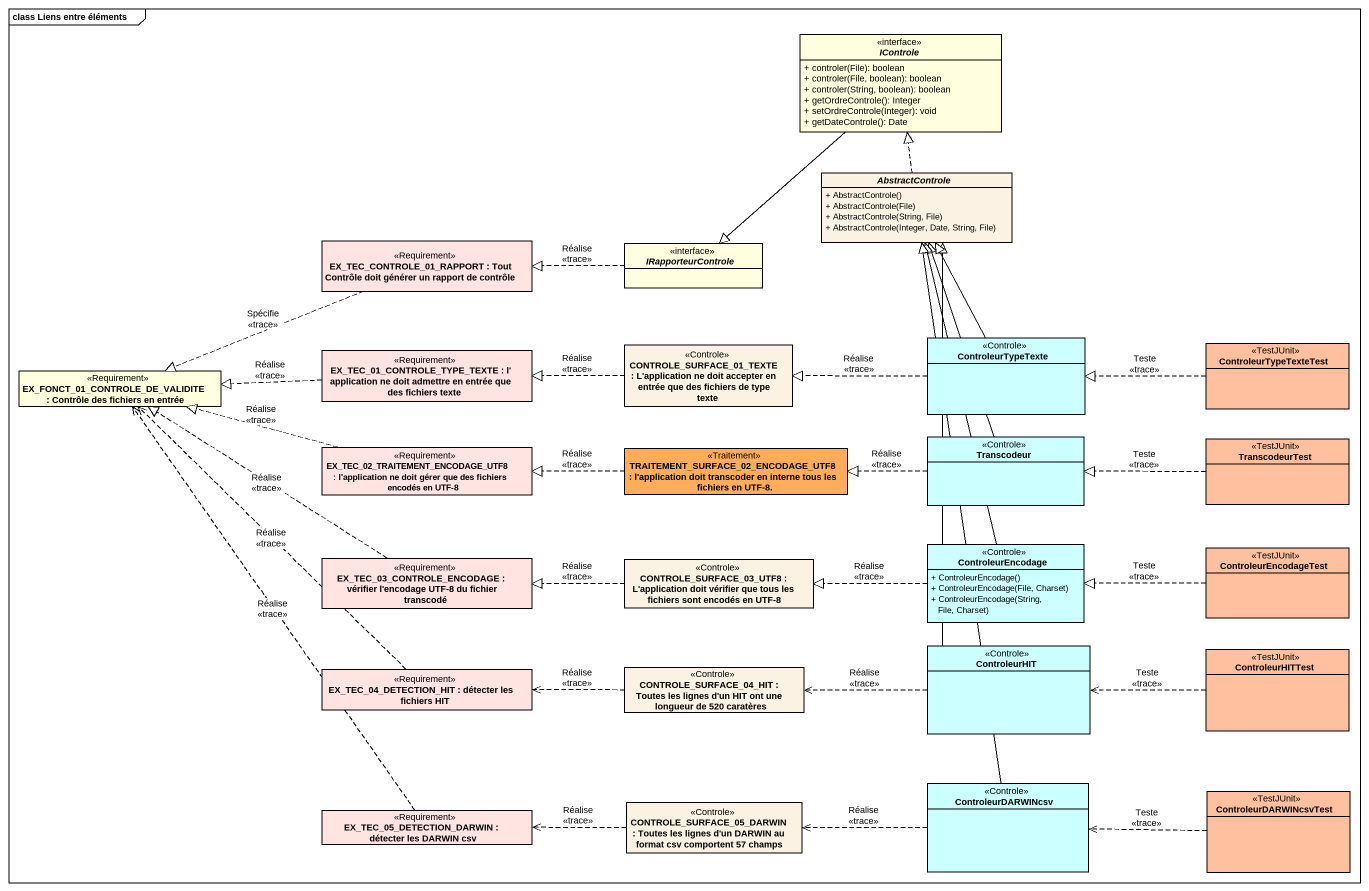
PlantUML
@startuml
mainframe class Liens entre éléments
hide circle
hide empty members
skinparam classAttributeIconSize 0
interface IControle #FFFFE0 {
  + controler(File): boolean
  + controler(File, boolean): boolean
  + controler(String, boolean): boolean
  + getOrdreControle(): Integer
  + setOrdreControle(Integer): void
  + getDateControle(): Date
}
abstract class AbstractControle {
  + AbstractControle()
  + AbstractControle(File)
  + AbstractControle(String, File)
  + AbstractControle(Integer, Date, String, File)
}
class "EX_TEC_CONTROLE_01_RAPPORT : Tout Contrôle doit générer un rapport de contrôle" as EX_TEC_CONTROLE_01_RAPPORT <<Requirement>> #FFE4E1
interface IRapporteurControle #FFFFE0
class "EX_TEC_01_CONTROLE_TYPE_TEXTE : l' application ne doit admettre en entrée que des fichiers texte" as EX_TEC_01_CONTROLE_TYPE <<Requirement>> #FFE4E1
class "CONTROLE_SURFACE_01_TEXTE : L'application ne doit accepter en entrée que des fichiers de type texte" as CONTROLE_SURFACE_01_TEXTE_L <<Controle>>
class ControleurTypeTexte <<Controle>> #CCFFFF
class ControleurTypeTexteTest <<TestJUnit>> #FFC0A0
class "EX_FONCT_01_CONTROLE_DE_VALIDITE : Contrôle des fichiers en entrée" as EX_FONCT_01_CONTROLE_DE <<Requirement>> #FFFFE0
class Transcodeur <<Controle>> #CCFFFF
class TranscodeurTest <<TestJUnit>> #FFC0A0
class "EX_TEC_02_TRAITEMENT_ENCODAGE_UTF8 : l'application ne doit gérer que des fichiers encodés en UTF-8" as EX_TEC_02_TRAITEMENT <<Requirement>> #FFE4E1
class "TRAITEMENT_SURFACE_02_ENCODAGE_UTF8 : l'application doit transcoder en interne tous les fichiers en UTF-8." as TRAITEMENT_SURFACE_02 <<Traitement>> #FFAD5B
class "EX_TEC_03_CONTROLE_ENCODAGE : vérifier l'encodage UTF-8 du fichier transcodé" as EX_TEC_03_CONTROLE_ENCODAGE <<Requirement>> #FFE4E1
class "CONTROLE_SURFACE_03_UTF8 : L'application doit vérifier que tous les fichiers sont encodés en UTF-8" as CONTROLE_SURFACE_03_UTF8_L <<Controle>>
class ControleurEncodage <<Controle>> #CCFFFF {
  + ControleurEncodage()
  + ControleurEncodage(File, Charset)
  + ControleurEncodage(String, File, Charset)
}
class ControleurEncodageTest <<TestJUnit>> #FFC0A0
class "EX_TEC_04_DETECTION_HIT : détecter les fichiers HIT" as EX_TEC_04_DETECTION_HIT <<Requirement>> #FFE4E1
class "CONTROLE_SURFACE_04_HIT : Toutes les lignes d'un HIT ont une longueur de 520 caratères" as CONTROLE_SURFACE_04_HIT <<Controle>>
class ControleurHIT <<Controle>> #CCFFFF
class ControleurHITTest <<TestJUnit>> #FFC0A0
class ControleurDARWINcsv <<Controle>> #CCFFFF
class ControleurDARWINcsvTest <<TestJUnit>> #FFC0A0
class "EX_TEC_05_DETECTION_DARWIN : détecter les DARWIN csv" as EX_TEC_05_DETECTION_DARWIN <<Requirement>> #FFE4E1
class "CONTROLE_SURFACE_05_DARWIN : Toutes les lignes d'un DARWIN au format csv comportent 57 champs" as CONTROLE_SURFACE_05_DARWIN <<Controle>>
IControle --|> IRapporteurControle
AbstractControle .up.|> IControle
EX_TEC_CONTROLE_01_RAPPORT .left.|> EX_FONCT_01_CONTROLE_DE : Spécifie\n<<trace>>
IRapporteurControle .left.|> EX_TEC_CONTROLE_01_RAPPORT : Réalise\n<<trace>>
EX_TEC_01_CONTROLE_TYPE .left.|> EX_FONCT_01_CONTROLE_DE : Réalise\n<<trace>>
CONTROLE_SURFACE_01_TEXTE_L .left.|> EX_TEC_01_CONTROLE_TYPE : Réalise\n<<trace>>
ControleurTypeTexte -up-|> AbstractControle
ControleurTypeTexte .left.|> CONTROLE_SURFACE_01_TEXTE_L : Réalise\n<<trace>>
ControleurTypeTexteTest .left.|> ControleurTypeTexte : Teste\n<<trace>>
Transcodeur -up-|> AbstractControle
Transcodeur .left.|> TRAITEMENT_SURFACE_02 : Réalise\n<<trace>>
TranscodeurTest .left.|> Transcodeur : Teste\n<<trace>>
EX_TEC_02_TRAITEMENT .left.|> EX_FONCT_01_CONTROLE_DE : Réalise\n<<trace>>
TRAITEMENT_SURFACE_02 .left.|> EX_TEC_02_TRAITEMENT : Réalise\n<<trace>>
EX_TEC_03_CONTROLE_ENCODAGE .up.|> EX_FONCT_01_CONTROLE_DE : Réalise\n<<trace>>
CONTROLE_SURFACE_03_UTF8_L .left.|> EX_TEC_03_CONTROLE_ENCODAGE : Réalise\n<<trace>>
ControleurEncodage -up-|> AbstractControle
ControleurEncodage .left.|> CONTROLE_SURFACE_03_UTF8_L : Réalise\n<<trace>>
ControleurEncodageTest .left.|> ControleurEncodage : Teste\n<<trace>>
EX_TEC_04_DETECTION_HIT .up.> EX_FONCT_01_CONTROLE_DE : Réalise\n<<trace>>
CONTROLE_SURFACE_04_HIT .left.> EX_TEC_04_DETECTION_HIT : Réalise\n<<trace>>
ControleurHIT -up-|> AbstractControle
ControleurHIT .left.> CONTROLE_SURFACE_04_HIT : Réalise\n<<trace>>
ControleurHITTest .left.> ControleurHIT : Teste\n<<trace>>
ControleurDARWINcsv -up-|> AbstractControle
ControleurDARWINcsv .left.> CONTROLE_SURFACE_05_DARWIN : Réalise\n<<trace>>
ControleurDARWINcsvTest .left.> ControleurDARWINcsv : Teste\n<<trace>>
EX_TEC_05_DETECTION_DARWIN .up.> EX_FONCT_01_CONTROLE_DE : Réalise\n<<trace>>
CONTROLE_SURFACE_05_DARWIN .left.> EX_TEC_05_DETECTION_DARWIN : Réalise\n<<trace>>
@enduml
